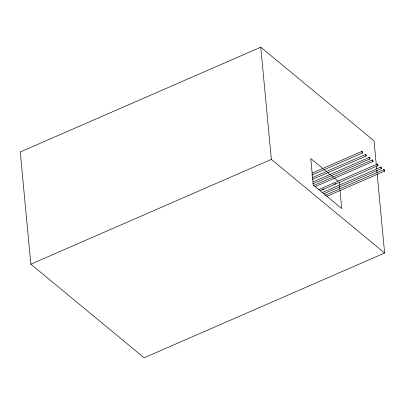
<?xml version="1.0" encoding="UTF-8"?>
<svg xmlns="http://www.w3.org/2000/svg" width="405" height="405" viewBox="0 0 405 405"><rect width="100%" height="100%" fill="white"/><g stroke="black" fill="none" stroke-linecap="round" stroke-linejoin="round"><path stroke-width="0.61" d="M376.28 164.632L374.028 140.819L260.759 47.203L20.25 151.991L30.856 264.182L144.124 357.797L384.634 253.009L377.166 174.034M30.856 264.182L271.365 159.393L384.634 253.009M312.204 173.077L361.918 151.414M311.774 175.071L362.647 152.903M312.397 177.613L365.578 154.442M312.544 179.354L366.307 155.93M313.116 181.86L369.193 157.429M312.69 183.85L369.922 158.917M313.308 185.667L372.276 159.975M315.191 186.649L373.005 161.463M318.274 189.768L377.237 164.076M321.97 189.575L323.696 188.821M334.049 184.31L335.77 183.561M320.158 190.755L377.966 165.564M322.461 192.502L380.852 167.062M323.767 193.737L381.581 168.551M324.967 195.301L383.935 169.609M326.85 196.288L384.664 171.097M322.825 168.505L310.767 158.542L313.278 185.06L341.729 208.575L339.982 190.072M323.792 169.3L326.683 171.695M327.65 172.489L330.541 174.884M331.508 175.679L333.436 177.274M334.398 178.068L338.256 181.258M376.397 165.888L376.696 169.022M376.812 170.277L377.05 172.783M339.223 182.058L339.517 185.141M339.633 186.371L339.866 188.841M260.759 47.203L271.365 159.393M383.849 169.984A0.83 0.339 66.5 0 0 384.578 171.128A0.83 0.339 66.5 0 0 384.466 169.953A0.83 0.339 66.5 0 0 383.849 169.984M380.766 167.432A0.83 0.339 66.5 0 0 381.495 168.581A0.83 0.339 66.5 0 0 381.383 167.402A0.83 0.339 66.5 0 0 380.766 167.432M365.492 154.811A0.83 0.339 66.5 0 0 366.226 155.96A0.83 0.339 66.5 0 0 366.115 154.786A0.83 0.339 66.5 0 0 365.492 154.811M377.151 164.45A0.83 0.339 66.5 0 0 377.885 165.594A0.83 0.339 66.5 0 0 377.774 164.42A0.83 0.339 66.5 0 0 377.151 164.45M372.19 160.345A0.83 0.339 66.5 0 0 372.919 161.494A0.83 0.339 66.5 0 0 372.808 160.314A0.83 0.339 66.5 0 0 372.19 160.345M369.107 157.798A0.83 0.339 66.5 0 0 369.836 158.947A0.83 0.339 66.5 0 0 369.725 157.768A0.83 0.339 66.5 0 0 369.107 157.798M361.832 151.789A0.83 0.339 66.5 0 0 362.566 152.933A0.83 0.339 66.5 0 0 362.455 151.759A0.83 0.339 66.5 0 0 361.832 151.789"/></g></svg>
